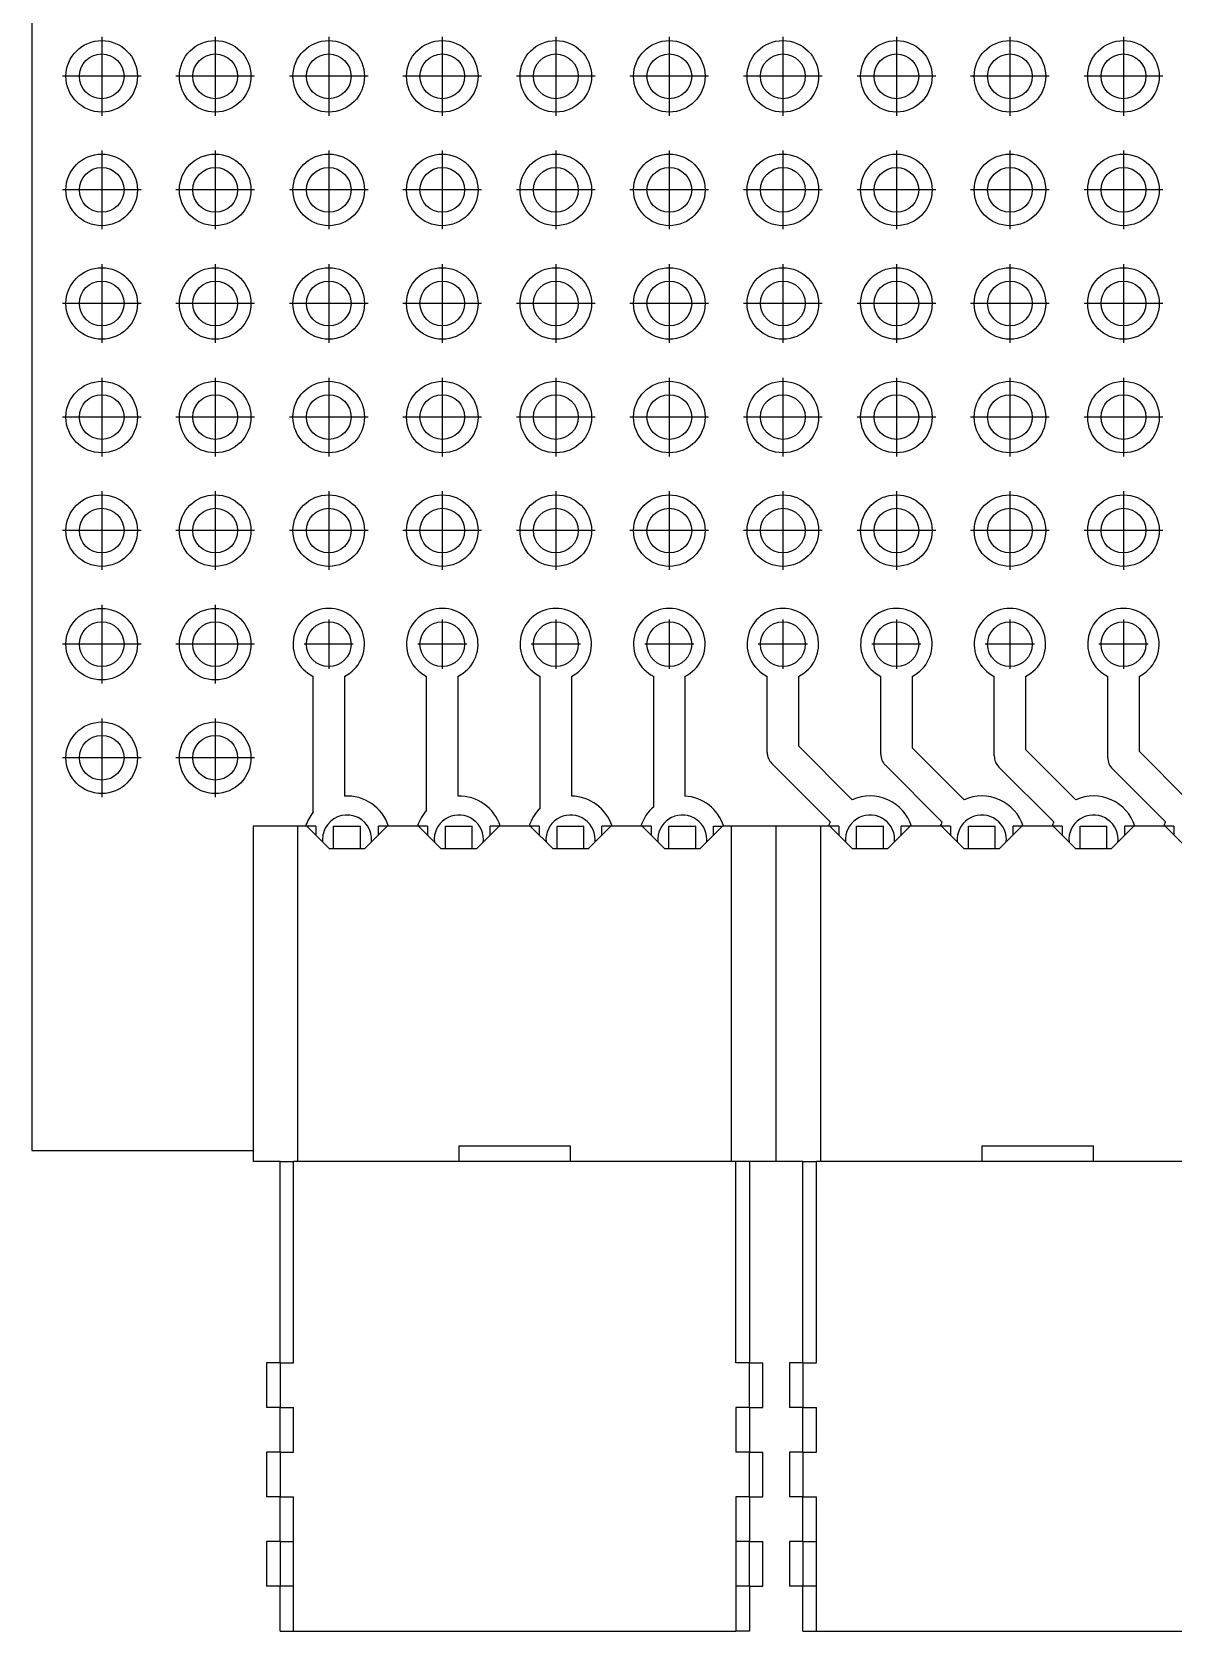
# Model space of a CAD drawing. Header units: millimetres. Extents: x -1068 to -853, y -1009 to -817.
# Drawn here: x -1029.5 to -1003.97, y -960.83 to -925.07 of the extents above; entities that cross this region are included whole.
import ezdxf

# ---------------------------------------------------------------- set-up
doc = ezdxf.new("R2010")
doc.units = ezdxf.units.MM
doc.linetypes.add('DOT_CENTER', pattern=[14, 12, -1, 0, -1])
doc.layers.add('1', color=7, linetype='Continuous')

# ---------------------------------------------------------------- blocks, each defined once
blk = doc.blocks.new('PTSM_0_5-4-P-2_5_WH__43', base_point=(-1024.25, -960.835))
at = {"color": 7, "linetype": 'Continuous'}
for p, q in [((-1023.95, -950.335), (-1023.65, -950.335)), ((-1023.95, -954.835), (-1023.95, -950.335)), ((-1023.55, -950.335), (-1023.65, -950.335)), ((-1023.05, -950.335), (-1023.55, -950.335)), ((-1019.95, -950.335), (-1023.05, -950.335)), ((-1017.45, -950.335), (-1019.95, -950.335)), ((-1014.35, -950.335), (-1017.45, -950.335)), ((-1013.85, -950.335), (-1014.35, -950.335)), ((-1013.75, -950.335), (-1013.85, -950.335)), ((-1013.45, -950.335), (-1013.75, -950.335)), ((-1013.45, -950.335), (-1013.45, -954.835)), ((-1024.25, -954.835), (-1024.25, -955.835)), ((-1023.95, -954.835), (-1024.25, -954.835)), ((-1023.95, -954.835), (-1023.65, -954.835)), ((-1013.45, -954.835), (-1013.75, -954.835)), ((-1013.45, -954.835), (-1013.15, -954.835)), ((-1013.15, -955.835), (-1013.15, -954.835)), ((-1023.95, -955.835), (-1024.25, -955.835)), ((-1023.95, -955.835), (-1023.65, -955.835)), ((-1023.95, -956.835), (-1023.95, -955.835)), ((-1013.45, -955.835), (-1013.75, -955.835)), ((-1013.45, -955.835), (-1013.45, -956.835)), ((-1013.45, -955.835), (-1013.15, -955.835)), ((-1024.25, -956.835), (-1024.25, -957.835)), ((-1023.95, -956.835), (-1024.25, -956.835)), ((-1023.95, -956.835), (-1023.65, -956.835)), ((-1013.45, -956.835), (-1013.75, -956.835)), ((-1013.45, -956.835), (-1013.15, -956.835)), ((-1013.15, -957.835), (-1013.15, -956.835)), ((-1023.95, -957.835), (-1024.25, -957.835)), ((-1023.95, -957.835), (-1023.65, -957.835)), ((-1023.95, -958.835), (-1023.95, -957.835)), ((-1013.45, -957.835), (-1013.75, -957.835)), ((-1013.45, -957.835), (-1013.15, -957.835)), ((-1013.45, -957.835), (-1013.45, -958.835)), ((-1023.95, -958.835), (-1024.25, -958.835)), ((-1024.25, -958.835), (-1024.25, -959.835)), ((-1023.95, -958.835), (-1023.65, -958.835)), ((-1013.45, -958.835), (-1013.75, -958.835)), ((-1013.45, -958.835), (-1013.15, -958.835)), ((-1013.15, -959.835), (-1013.15, -958.835)), ((-1023.95, -959.835), (-1024.25, -959.835)), ((-1023.65, -959.835), (-1023.95, -959.835)), ((-1023.95, -960.835), (-1023.95, -959.835)), ((-1013.45, -959.835), (-1013.75, -959.835)), ((-1013.45, -959.835), (-1013.15, -959.835)), ((-1013.45, -959.835), (-1013.45, -960.835)), ((-1023.95, -960.835), (-1023.65, -960.835)), ((-1023.65, -960.835), (-1013.75, -960.835)), ((-1013.45, -960.835), (-1013.75, -960.835))]:
    blk.add_line(p, q, dxfattribs=at)
at = {"color": 2, "linetype": 'Continuous'}
for p, q in [((-1023.65, -954.835), (-1023.65, -950.335)), ((-1013.75, -954.835), (-1013.75, -950.335)), ((-1023.95, -954.835), (-1023.95, -955.835)), ((-1013.45, -955.835), (-1013.45, -954.835)), ((-1023.65, -956.835), (-1023.65, -955.835)), ((-1013.75, -955.835), (-1013.75, -956.835)), ((-1023.95, -956.835), (-1023.95, -957.835)), ((-1013.45, -957.835), (-1013.45, -956.835)), ((-1023.65, -958.835), (-1023.65, -957.835)), ((-1013.75, -957.835), (-1013.75, -958.835)), ((-1023.95, -958.835), (-1023.95, -959.835)), ((-1023.65, -959.835), (-1023.65, -958.835)), ((-1013.75, -958.835), (-1013.75, -959.835)), ((-1013.45, -959.835), (-1013.45, -958.835)), ((-1023.65, -960.835), (-1023.65, -959.835)), ((-1013.75, -959.835), (-1013.75, -960.835))]:
    blk.add_line(p, q, dxfattribs=at)
blk = doc.blocks.new('PTSM_0_5-4-HH-2_5-THR-WH__44', base_point=(-1024.55, -950.335))
at = {"color": 7, "linetype": 'Continuous'}
for p, q in [((-1024.55, -942.835), (-1024.55, -950.335)), ((-1023.55, -942.835), (-1024.55, -942.835)), ((-1023.55, -950.335), (-1023.55, -942.835)), ((-1023.35, -942.835), (-1023.55, -942.835)), ((-1023.35, -942.835), (-1022.85, -943.335)), ((-1023.15, -942.835), (-1023.35, -942.835)), ((-1023.15, -942.835), (-1023.15, -943.035)), ((-1022.75, -943.335), (-1022.75, -942.835)), ((-1022.75, -942.835), (-1022.15, -942.835)), ((-1022.15, -943.335), (-1022.15, -942.835)), ((-1022.05, -943.335), (-1021.55, -942.835)), ((-1021.55, -942.835), (-1021.75, -942.835)), ((-1021.75, -943.035), (-1021.75, -942.835)), ((-1020.85, -942.835), (-1021.55, -942.835)), ((-1020.85, -942.835), (-1020.35, -943.335)), ((-1020.65, -942.835), (-1020.85, -942.835)), ((-1020.65, -942.835), (-1020.65, -943.035)), ((-1020.25, -943.335), (-1020.25, -942.835)), ((-1020.25, -942.835), (-1019.65, -942.835)), ((-1019.65, -943.335), (-1019.65, -942.835)), ((-1019.55, -943.335), (-1019.05, -942.835)), ((-1019.25, -943.035), (-1019.25, -942.835)), ((-1019.05, -942.835), (-1019.25, -942.835)), ((-1018.35, -942.835), (-1019.05, -942.835)), ((-1018.35, -942.835), (-1017.85, -943.335)), ((-1018.15, -942.835), (-1018.35, -942.835)), ((-1018.15, -942.835), (-1018.15, -943.035)), ((-1017.75, -943.335), (-1017.75, -942.835)), ((-1017.75, -942.835), (-1017.15, -942.835)), ((-1017.15, -943.335), (-1017.15, -942.835)), ((-1017.05, -943.335), (-1016.55, -942.835)), ((-1016.55, -942.835), (-1016.75, -942.835)), ((-1016.75, -943.035), (-1016.75, -942.835)), ((-1015.85, -942.835), (-1016.55, -942.835)), ((-1015.85, -942.835), (-1015.35, -943.335)), ((-1015.65, -942.835), (-1015.85, -942.835)), ((-1015.65, -942.835), (-1015.65, -943.035)), ((-1015.25, -942.835), (-1014.65, -942.835)), ((-1015.25, -943.335), (-1015.25, -942.835)), ((-1014.65, -943.335), (-1014.65, -942.835)), ((-1014.55, -943.335), (-1014.05, -942.835)), ((-1014.25, -943.035), (-1014.25, -942.835)), ((-1014.25, -942.835), (-1014.05, -942.835)), ((-1013.85, -942.835), (-1014.05, -942.835)), ((-1013.85, -950.335), (-1013.85, -942.835)), ((-1012.85, -942.835), (-1013.85, -942.835)), ((-1012.85, -943.335), (-1012.85, -942.835)), ((-1022.85, -943.335), (-1022.75, -943.335)), ((-1022.75, -943.335), (-1022.15, -943.335)), ((-1022.15, -943.335), (-1022.05, -943.335)), ((-1020.35, -943.335), (-1020.25, -943.335)), ((-1020.25, -943.335), (-1019.65, -943.335)), ((-1019.65, -943.335), (-1019.55, -943.335)), ((-1017.85, -943.335), (-1017.75, -943.335)), ((-1017.75, -943.335), (-1017.15, -943.335)), ((-1017.15, -943.335), (-1017.05, -943.335)), ((-1015.35, -943.335), (-1015.25, -943.335)), ((-1015.25, -943.335), (-1014.65, -943.335)), ((-1014.65, -943.335), (-1014.55, -943.335)), ((-1012.85, -950.335), (-1012.85, -943.335)), ((-1019.95, -949.985), (-1019.95, -950.335)), ((-1019.95, -949.985), (-1017.45, -949.985)), ((-1017.45, -950.335), (-1017.45, -949.985)), ((-1023.95, -950.335), (-1024.55, -950.335)), ((-1023.95, -950.335), (-1023.65, -950.335)), ((-1023.55, -950.335), (-1023.65, -950.335)), ((-1023.05, -950.335), (-1023.55, -950.335)), ((-1019.95, -950.335), (-1023.05, -950.335)), ((-1014.35, -950.335), (-1017.45, -950.335)), ((-1013.85, -950.335), (-1014.35, -950.335)), ((-1013.75, -950.335), (-1013.85, -950.335)), ((-1013.45, -950.335), (-1013.75, -950.335)), ((-1012.85, -950.335), (-1013.45, -950.335))]:
    blk.add_line(p, q, dxfattribs=at)
blk = doc.blocks.new('PTSM_0_5-4__45', base_point=(-1024.55, -960.835))
for name, p in [('PTSM_0_5-4-HH-2_5-THR-WH__44', (-1024.55, -950.335)), ('PTSM_0_5-4-P-2_5_WH__43', (-1024.25, -960.835))]:
    blk.add_blockref(name, p)
blk = doc.blocks.new('PTSM_0_5-4-P-2_5_WH__46', base_point=(-1012.55, -960.835))
at = {"color": 7, "linetype": 'Continuous'}
for p, q in [((-1012.25, -950.335), (-1011.95, -950.335)), ((-1012.25, -954.835), (-1012.25, -950.335)), ((-1011.85, -950.335), (-1011.95, -950.335)), ((-1011.35, -950.335), (-1011.85, -950.335)), ((-1008.25, -950.335), (-1011.35, -950.335)), ((-1005.75, -950.335), (-1008.25, -950.335)), ((-1002.65, -950.335), (-1005.75, -950.335)), ((-1002.15, -950.335), (-1002.65, -950.335)), ((-1002.05, -950.335), (-1002.15, -950.335)), ((-1001.75, -950.335), (-1002.05, -950.335)), ((-1001.75, -950.335), (-1001.75, -954.835)), ((-1012.55, -954.835), (-1012.55, -955.835)), ((-1012.25, -954.835), (-1012.55, -954.835)), ((-1012.25, -954.835), (-1011.95, -954.835)), ((-1001.75, -954.835), (-1002.05, -954.835)), ((-1001.75, -954.835), (-1001.45, -954.835)), ((-1001.45, -955.835), (-1001.45, -954.835)), ((-1012.25, -955.835), (-1012.55, -955.835)), ((-1012.25, -955.835), (-1011.95, -955.835)), ((-1012.25, -956.835), (-1012.25, -955.835)), ((-1001.75, -955.835), (-1002.05, -955.835)), ((-1001.75, -955.835), (-1001.75, -956.835)), ((-1001.75, -955.835), (-1001.45, -955.835)), ((-1012.25, -956.835), (-1012.55, -956.835)), ((-1012.55, -956.835), (-1012.55, -957.835)), ((-1012.25, -956.835), (-1011.95, -956.835)), ((-1001.75, -956.835), (-1002.05, -956.835)), ((-1001.75, -956.835), (-1001.45, -956.835)), ((-1001.45, -957.835), (-1001.45, -956.835)), ((-1012.25, -957.835), (-1012.55, -957.835)), ((-1012.25, -957.835), (-1011.95, -957.835)), ((-1012.25, -958.835), (-1012.25, -957.835)), ((-1001.75, -957.835), (-1002.05, -957.835)), ((-1001.75, -957.835), (-1001.45, -957.835)), ((-1001.75, -957.835), (-1001.75, -958.835)), ((-1012.55, -958.835), (-1012.55, -959.835)), ((-1012.25, -958.835), (-1012.55, -958.835)), ((-1012.25, -958.835), (-1011.95, -958.835)), ((-1001.75, -958.835), (-1002.05, -958.835)), ((-1001.75, -958.835), (-1001.45, -958.835)), ((-1001.45, -959.835), (-1001.45, -958.835)), ((-1012.25, -959.835), (-1012.55, -959.835)), ((-1011.95, -959.835), (-1012.25, -959.835)), ((-1012.25, -960.835), (-1012.25, -959.835)), ((-1001.75, -959.835), (-1002.05, -959.835)), ((-1001.75, -959.835), (-1001.45, -959.835)), ((-1001.75, -959.835), (-1001.75, -960.835)), ((-1012.25, -960.835), (-1011.95, -960.835)), ((-1011.95, -960.835), (-1002.05, -960.835)), ((-1001.75, -960.835), (-1002.05, -960.835))]:
    blk.add_line(p, q, dxfattribs=at)
at = {"color": 2, "linetype": 'Continuous'}
for p, q in [((-1011.95, -954.835), (-1011.95, -950.335)), ((-1002.05, -954.835), (-1002.05, -950.335)), ((-1012.25, -954.835), (-1012.25, -955.835)), ((-1001.75, -955.835), (-1001.75, -954.835)), ((-1011.95, -956.835), (-1011.95, -955.835)), ((-1002.05, -955.835), (-1002.05, -956.835)), ((-1012.25, -956.835), (-1012.25, -957.835)), ((-1001.75, -957.835), (-1001.75, -956.835)), ((-1011.95, -958.835), (-1011.95, -957.835)), ((-1002.05, -957.835), (-1002.05, -958.835)), ((-1012.25, -958.835), (-1012.25, -959.835)), ((-1011.95, -959.835), (-1011.95, -958.835)), ((-1002.05, -958.835), (-1002.05, -959.835)), ((-1001.75, -959.835), (-1001.75, -958.835)), ((-1011.95, -960.835), (-1011.95, -959.835)), ((-1002.05, -959.835), (-1002.05, -960.835))]:
    blk.add_line(p, q, dxfattribs=at)
blk = doc.blocks.new('PTSM_0_5-4-HH-2_5-THR-WH__47', base_point=(-1012.85, -950.335))
at = {"color": 7, "linetype": 'Continuous'}
for p, q in [((-1012.85, -943.335), (-1012.85, -942.835)), ((-1011.85, -942.835), (-1012.85, -942.835)), ((-1011.65, -942.835), (-1011.85, -942.835)), ((-1011.85, -950.335), (-1011.85, -942.835)), ((-1011.65, -942.835), (-1011.15, -943.335)), ((-1011.45, -942.835), (-1011.65, -942.835)), ((-1011.45, -942.835), (-1011.45, -943.035)), ((-1011.05, -943.335), (-1011.05, -942.835)), ((-1011.05, -942.835), (-1010.45, -942.835)), ((-1010.45, -943.335), (-1010.45, -942.835)), ((-1010.35, -943.335), (-1009.85, -942.835)), ((-1009.85, -942.835), (-1010.05, -942.835)), ((-1010.05, -943.035), (-1010.05, -942.835)), ((-1009.15, -942.835), (-1009.85, -942.835)), ((-1008.95, -942.835), (-1009.15, -942.835)), ((-1009.15, -942.835), (-1008.65, -943.335)), ((-1008.95, -942.835), (-1008.95, -943.035)), ((-1008.55, -942.835), (-1007.95, -942.835)), ((-1008.55, -943.335), (-1008.55, -942.835)), ((-1007.95, -943.335), (-1007.95, -942.835)), ((-1007.85, -943.335), (-1007.35, -942.835)), ((-1007.55, -943.035), (-1007.55, -942.835)), ((-1007.35, -942.835), (-1007.55, -942.835)), ((-1006.65, -942.835), (-1007.35, -942.835)), ((-1006.65, -942.835), (-1006.15, -943.335)), ((-1006.45, -942.835), (-1006.65, -942.835)), ((-1006.45, -942.835), (-1006.45, -943.035)), ((-1006.05, -943.335), (-1006.05, -942.835)), ((-1006.05, -942.835), (-1005.45, -942.835)), ((-1005.45, -943.335), (-1005.45, -942.835)), ((-1005.35, -943.335), (-1004.85, -942.835)), ((-1004.85, -942.835), (-1005.05, -942.835)), ((-1005.05, -943.035), (-1005.05, -942.835)), ((-1004.15, -942.835), (-1004.85, -942.835)), ((-1004.15, -942.835), (-1003.65, -943.335)), ((-1003.95, -942.835), (-1004.15, -942.835)), ((-1003.95, -942.835), (-1003.95, -943.035)), ((-1003.55, -942.835), (-1002.95, -942.835)), ((-1003.55, -943.335), (-1003.55, -942.835)), ((-1002.95, -943.335), (-1002.95, -942.835)), ((-1002.85, -943.335), (-1002.35, -942.835)), ((-1002.55, -943.035), (-1002.55, -942.835)), ((-1002.55, -942.835), (-1002.35, -942.835)), ((-1002.15, -942.835), (-1002.35, -942.835)), ((-1001.15, -942.835), (-1002.15, -942.835)), ((-1002.15, -950.335), (-1002.15, -942.835)), ((-1001.15, -943.335), (-1001.15, -942.835)), ((-1012.85, -950.335), (-1012.85, -943.335)), ((-1011.15, -943.335), (-1011.05, -943.335)), ((-1011.05, -943.335), (-1010.45, -943.335)), ((-1010.45, -943.335), (-1010.35, -943.335)), ((-1008.65, -943.335), (-1008.55, -943.335)), ((-1008.55, -943.335), (-1007.95, -943.335)), ((-1007.95, -943.335), (-1007.85, -943.335)), ((-1006.15, -943.335), (-1006.05, -943.335)), ((-1006.05, -943.335), (-1005.45, -943.335)), ((-1005.45, -943.335), (-1005.35, -943.335)), ((-1003.65, -943.335), (-1003.55, -943.335)), ((-1003.55, -943.335), (-1002.95, -943.335)), ((-1002.95, -943.335), (-1002.85, -943.335)), ((-1001.15, -950.335), (-1001.15, -943.335)), ((-1008.25, -949.985), (-1008.25, -950.335)), ((-1008.25, -949.985), (-1005.75, -949.985)), ((-1005.75, -950.335), (-1005.75, -949.985)), ((-1012.25, -950.335), (-1012.85, -950.335)), ((-1012.25, -950.335), (-1011.95, -950.335)), ((-1011.85, -950.335), (-1011.95, -950.335)), ((-1011.35, -950.335), (-1011.85, -950.335)), ((-1008.25, -950.335), (-1011.35, -950.335)), ((-1002.65, -950.335), (-1005.75, -950.335)), ((-1002.15, -950.335), (-1002.65, -950.335)), ((-1002.05, -950.335), (-1002.15, -950.335)), ((-1001.75, -950.335), (-1002.05, -950.335)), ((-1001.15, -950.335), (-1001.75, -950.335))]:
    blk.add_line(p, q, dxfattribs=at)
blk = doc.blocks.new('PTSM_0_5-4_2__48', base_point=(-1012.85, -960.835))
for name, p in [('PTSM_0_5-4-HH-2_5-THR-WH__47', (-1012.85, -950.335)), ('PTSM_0_5-4-P-2_5_WH__46', (-1012.55, -960.835))]:
    blk.add_blockref(name, p)
blk = doc.blocks.new('RPI_BC_INT_PCB_00910062__56', base_point=(-1029.5, -950.085))
at = {"color": 7, "linetype": 'Continuous'}
for p, q in [((-1029.5, -865.085), (-1029.5, -950.085)), ((-1023.21, -942.524), (-1023.21, -939.484)), ((-1022.51, -939.484), (-1022.51, -942.162)), ((-1020.67, -942.478), (-1020.67, -939.484)), ((-1019.97, -939.484), (-1019.97, -942.16)), ((-1018.13, -942.436), (-1018.13, -939.484)), ((-1017.43, -939.484), (-1017.43, -942.16)), ((-1015.59, -942.399), (-1015.59, -939.484)), ((-1014.89, -939.484), (-1014.89, -942.162)), ((-1013.05, -941.185), (-1013.05, -939.484)), ((-1012.35, -939.484), (-1012.35, -941.04)), ((-1010.51, -941.225), (-1010.51, -939.484)), ((-1009.81, -939.484), (-1009.81, -941.08)), ((-1007.97, -941.265), (-1007.97, -939.484)), ((-1007.27, -939.484), (-1007.27, -941.12)), ((-1005.43, -941.305), (-1005.43, -939.484)), ((-1004.73, -939.484), (-1004.73, -941.16)), ((-1012.35, -941.04), (-1011.146, -942.244)), ((-1009.81, -941.08), (-1008.646, -942.244)), ((-1007.27, -941.12), (-1006.146, -942.244)), ((-1004.73, -941.16), (-1003.646, -942.244)), ((-1011.641, -942.739), (-1012.947, -941.432)), ((-1009.141, -942.739), (-1010.407, -941.472)), ((-1006.641, -942.739), (-1007.867, -941.512)), ((-1004.141, -942.739), (-1005.327, -941.552)), ((-1029.5, -950.085), (-1024.55, -950.085))]:
    blk.add_line(p, q, dxfattribs=at)
for centre, radius in [((-1027.94, -926.065), 0.8), ((-1025.4, -926.065), 0.8), ((-1022.86, -926.065), 0.8), ((-1020.32, -926.065), 0.8), ((-1017.78, -926.065), 0.8), ((-1015.24, -926.065), 0.8), ((-1012.7, -926.065), 0.8), ((-1010.16, -926.065), 0.8), ((-1007.62, -926.065), 0.8), ((-1005.08, -926.065), 0.8), ((-1027.94, -926.065), 0.5), ((-1025.4, -926.065), 0.5), ((-1022.86, -926.065), 0.5), ((-1020.32, -926.065), 0.5), ((-1017.78, -926.065), 0.5), ((-1015.24, -926.065), 0.5), ((-1012.7, -926.065), 0.5), ((-1010.16, -926.065), 0.5), ((-1007.62, -926.065), 0.5), ((-1005.08, -926.065), 0.5), ((-1027.94, -928.605), 0.8), ((-1025.4, -928.605), 0.8), ((-1022.86, -928.605), 0.8), ((-1020.32, -928.605), 0.8), ((-1017.78, -928.605), 0.8), ((-1015.24, -928.605), 0.8), ((-1012.7, -928.605), 0.8), ((-1010.16, -928.605), 0.8), ((-1007.62, -928.605), 0.8), ((-1005.08, -928.605), 0.8), ((-1027.94, -928.605), 0.5), ((-1025.4, -928.605), 0.5), ((-1022.86, -928.605), 0.5), ((-1020.32, -928.605), 0.5), ((-1017.78, -928.605), 0.5), ((-1015.24, -928.605), 0.5), ((-1012.7, -928.605), 0.5), ((-1010.16, -928.605), 0.5), ((-1007.62, -928.605), 0.5), ((-1005.08, -928.605), 0.5), ((-1027.94, -931.145), 0.8), ((-1025.4, -931.145), 0.8), ((-1022.86, -931.145), 0.8), ((-1020.32, -931.145), 0.8), ((-1017.78, -931.145), 0.8), ((-1015.24, -931.145), 0.8), ((-1012.7, -931.145), 0.8), ((-1010.16, -931.145), 0.8), ((-1007.62, -931.145), 0.8), ((-1005.08, -931.145), 0.8), ((-1027.94, -931.145), 0.5), ((-1025.4, -931.145), 0.5), ((-1022.86, -931.145), 0.5), ((-1020.32, -931.145), 0.5), ((-1017.78, -931.145), 0.5), ((-1015.24, -931.145), 0.5), ((-1012.7, -931.145), 0.5), ((-1010.16, -931.145), 0.5), ((-1007.62, -931.145), 0.5), ((-1005.08, -931.145), 0.5), ((-1027.94, -933.685), 0.8), ((-1025.4, -933.685), 0.8), ((-1022.86, -933.685), 0.8), ((-1020.32, -933.685), 0.8), ((-1017.78, -933.685), 0.8), ((-1015.24, -933.685), 0.8), ((-1012.7, -933.685), 0.8), ((-1010.16, -933.685), 0.8), ((-1007.62, -933.685), 0.8), ((-1005.08, -933.685), 0.8), ((-1027.94, -933.685), 0.5), ((-1025.4, -933.685), 0.5), ((-1022.86, -933.685), 0.5), ((-1020.32, -933.685), 0.5), ((-1017.78, -933.685), 0.5), ((-1015.24, -933.685), 0.5), ((-1012.7, -933.685), 0.5), ((-1010.16, -933.685), 0.5), ((-1007.62, -933.685), 0.5), ((-1005.08, -933.685), 0.5), ((-1027.94, -936.225), 0.8), ((-1025.4, -936.225), 0.8), ((-1022.86, -936.225), 0.8), ((-1020.32, -936.225), 0.8), ((-1017.78, -936.225), 0.8), ((-1015.24, -936.225), 0.8), ((-1012.7, -936.225), 0.8), ((-1010.16, -936.225), 0.8), ((-1007.62, -936.225), 0.8), ((-1005.08, -936.225), 0.8), ((-1027.94, -936.225), 0.5), ((-1025.4, -936.225), 0.5), ((-1022.86, -936.225), 0.5), ((-1020.32, -936.225), 0.5), ((-1017.78, -936.225), 0.5), ((-1015.24, -936.225), 0.5), ((-1012.7, -936.225), 0.5), ((-1010.16, -936.225), 0.5), ((-1007.62, -936.225), 0.5), ((-1005.08, -936.225), 0.5), ((-1027.94, -938.765), 0.8), ((-1025.4, -938.765), 0.8), ((-1027.94, -938.765), 0.5), ((-1025.4, -938.765), 0.5), ((-1022.86, -938.765), 0.5), ((-1020.32, -938.765), 0.5), ((-1017.78, -938.765), 0.5), ((-1015.24, -938.765), 0.5), ((-1012.7, -938.765), 0.5), ((-1010.16, -938.765), 0.5), ((-1007.62, -938.765), 0.5), ((-1005.08, -938.765), 0.5), ((-1027.94, -941.305), 0.8), ((-1025.4, -941.305), 0.8), ((-1027.94, -941.305), 0.5), ((-1025.4, -941.305), 0.5)]:
    blk.add_circle(centre, radius, dxfattribs=at)
for centre, radius, start, end in [((-1022.86, -938.765), 0.8, 295.9454, 244.0566), ((-1020.32, -938.765), 0.8, 295.9454, 244.0566), ((-1017.78, -938.765), 0.8, 295.9454, 244.0566), ((-1015.24, -938.765), 0.8, 295.9454, 244.0566), ((-1012.7, -938.765), 0.8, 295.9454, 244.0566), ((-1010.16, -938.765), 0.8, 295.9454, 244.0566), ((-1007.62, -938.765), 0.8, 295.9454, 244.0566), ((-1005.08, -938.765), 0.8, 295.9454, 244.0566), ((-1012.7, -941.185), 0.35, 179.9993, 224.9997), ((-1010.16, -941.225), 0.35, 179.9993, 224.9997), ((-1007.62, -941.265), 0.35, 179.9993, 224.9997), ((-1005.08, -941.305), 0.35, 180.0014, 225.0018), ((-1022.45, -943.135), 0.975, 17.9202, 93.5274), ((-1019.95, -943.135), 0.975, 17.9202, 91.1747), ((-1017.45, -943.135), 0.975, 17.9202, 88.8239), ((-1014.95, -943.135), 0.975, 17.9202, 86.4712), ((-1010.75, -943.135), 0.975, 17.9202, 113.9616), ((-1008.25, -943.135), 0.975, 17.9202, 113.9618), ((-1005.75, -943.135), 0.975, 17.9202, 113.9616), ((-1022.45, -943.135), 0.975, 141.2124, 162.0798), ((-1022.45, -943.135), 0.55, 354.5212, 152.2378), ((-1019.95, -943.135), 0.975, 137.5994, 162.0798), ((-1019.95, -943.135), 0.55, 0, 185.4788), ((-1017.45, -943.135), 0.975, 134.2205, 162.0798), ((-1017.45, -943.135), 0.55, 0, 185.4788), ((-1014.95, -943.135), 0.975, 131.0256, 162.0798), ((-1014.95, -943.135), 0.55, 0, 185.4788), ((-1010.75, -943.135), 0.55, 0, 185.4788), ((-1008.25, -943.135), 0.55, 0, 185.4788), ((-1005.75, -943.135), 0.55, 0, 185.4788), ((-1022.45, -943.135), 0.55, 152.2378, 185.4788), ((-1010.75, -943.135), 0.975, 156.0371, 162.0798), ((-1008.25, -943.135), 0.975, 156.0373, 162.0798), ((-1005.75, -943.135), 0.975, 156.0368, 162.0798), ((-1003.25, -943.135), 0.975, 156.0366, 162.0798), ((-1019.95, -943.135), 0.55, 354.5212, 0), ((-1017.45, -943.135), 0.55, 354.5212, 0), ((-1014.95, -943.135), 0.55, 354.5212, 0), ((-1010.75, -943.135), 0.55, 354.5212, 0), ((-1008.25, -943.135), 0.55, 354.5212, 0), ((-1005.75, -943.135), 0.55, 354.5212, 0)]:
    blk.add_arc(centre, radius, start, end, dxfattribs=at)
at = {"layer": '1', "color": 2, "linetype": 'DOT_CENTER'}
for p, q in [((-1027.94, -925.185), (-1027.94, -926.945)), ((-1025.4, -925.185), (-1025.4, -926.945)), ((-1022.86, -925.185), (-1022.86, -926.945)), ((-1020.32, -925.185), (-1020.32, -926.945)), ((-1017.78, -925.185), (-1017.78, -926.945)), ((-1015.24, -925.185), (-1015.24, -926.945)), ((-1012.7, -925.185), (-1012.7, -926.945)), ((-1010.16, -925.185), (-1010.16, -926.945)), ((-1007.62, -925.185), (-1007.62, -926.945)), ((-1005.08, -925.185), (-1005.08, -926.945)), ((-1027.06, -926.065), (-1028.82, -926.065)), ((-1024.52, -926.065), (-1026.28, -926.065)), ((-1021.98, -926.065), (-1023.74, -926.065)), ((-1019.44, -926.065), (-1021.2, -926.065)), ((-1016.9, -926.065), (-1018.66, -926.065)), ((-1014.36, -926.065), (-1016.12, -926.065)), ((-1011.82, -926.065), (-1013.58, -926.065)), ((-1009.28, -926.065), (-1011.04, -926.065)), ((-1006.74, -926.065), (-1008.5, -926.065)), ((-1004.2, -926.065), (-1005.96, -926.065)), ((-1027.94, -927.725), (-1027.94, -929.485)), ((-1025.4, -927.725), (-1025.4, -929.485)), ((-1022.86, -927.725), (-1022.86, -929.485)), ((-1020.32, -927.725), (-1020.32, -929.485)), ((-1017.78, -927.725), (-1017.78, -929.485)), ((-1015.24, -927.725), (-1015.24, -929.485)), ((-1012.7, -927.725), (-1012.7, -929.485)), ((-1010.16, -927.725), (-1010.16, -929.485)), ((-1007.62, -927.725), (-1007.62, -929.485)), ((-1005.08, -927.725), (-1005.08, -929.485)), ((-1027.06, -928.605), (-1028.82, -928.605)), ((-1024.52, -928.605), (-1026.28, -928.605)), ((-1021.98, -928.605), (-1023.74, -928.605)), ((-1019.44, -928.605), (-1021.2, -928.605)), ((-1016.9, -928.605), (-1018.66, -928.605)), ((-1014.36, -928.605), (-1016.12, -928.605)), ((-1011.82, -928.605), (-1013.58, -928.605)), ((-1009.28, -928.605), (-1011.04, -928.605)), ((-1006.74, -928.605), (-1008.5, -928.605)), ((-1004.2, -928.605), (-1005.96, -928.605)), ((-1027.94, -930.265), (-1027.94, -932.025)), ((-1025.4, -930.265), (-1025.4, -932.025)), ((-1022.86, -930.265), (-1022.86, -932.025)), ((-1020.32, -930.265), (-1020.32, -932.025)), ((-1017.78, -930.265), (-1017.78, -932.025)), ((-1015.24, -930.265), (-1015.24, -932.025)), ((-1012.7, -930.265), (-1012.7, -932.025)), ((-1010.16, -930.265), (-1010.16, -932.025)), ((-1007.62, -930.265), (-1007.62, -932.025)), ((-1005.08, -930.265), (-1005.08, -932.025)), ((-1027.06, -931.145), (-1028.82, -931.145)), ((-1024.52, -931.145), (-1026.28, -931.145)), ((-1021.98, -931.145), (-1023.74, -931.145)), ((-1019.44, -931.145), (-1021.2, -931.145)), ((-1016.9, -931.145), (-1018.66, -931.145)), ((-1014.36, -931.145), (-1016.12, -931.145)), ((-1011.82, -931.145), (-1013.58, -931.145)), ((-1009.28, -931.145), (-1011.04, -931.145)), ((-1006.74, -931.145), (-1008.5, -931.145)), ((-1004.2, -931.145), (-1005.96, -931.145)), ((-1027.94, -932.805), (-1027.94, -934.565)), ((-1025.4, -932.805), (-1025.4, -934.565)), ((-1022.86, -932.805), (-1022.86, -934.565)), ((-1020.32, -932.805), (-1020.32, -934.565)), ((-1017.78, -932.805), (-1017.78, -934.565)), ((-1015.24, -932.805), (-1015.24, -934.565)), ((-1012.7, -932.805), (-1012.7, -934.565)), ((-1010.16, -932.805), (-1010.16, -934.565)), ((-1007.62, -932.805), (-1007.62, -934.565)), ((-1005.08, -932.805), (-1005.08, -934.565)), ((-1027.06, -933.685), (-1028.82, -933.685)), ((-1024.52, -933.685), (-1026.28, -933.685)), ((-1021.98, -933.685), (-1023.74, -933.685)), ((-1019.44, -933.685), (-1021.2, -933.685)), ((-1016.9, -933.685), (-1018.66, -933.685)), ((-1014.36, -933.685), (-1016.12, -933.685)), ((-1011.82, -933.685), (-1013.58, -933.685)), ((-1009.28, -933.685), (-1011.04, -933.685)), ((-1006.74, -933.685), (-1008.5, -933.685)), ((-1004.2, -933.685), (-1005.96, -933.685)), ((-1027.94, -935.345), (-1027.94, -937.105)), ((-1025.4, -935.345), (-1025.4, -937.105)), ((-1022.86, -935.345), (-1022.86, -937.105)), ((-1020.32, -935.345), (-1020.32, -937.105)), ((-1017.78, -935.345), (-1017.78, -937.105)), ((-1015.24, -935.345), (-1015.24, -937.105)), ((-1012.7, -935.345), (-1012.7, -937.105)), ((-1010.16, -935.345), (-1010.16, -937.105)), ((-1007.62, -935.345), (-1007.62, -937.105)), ((-1005.08, -935.345), (-1005.08, -937.105)), ((-1027.06, -936.225), (-1028.82, -936.225)), ((-1024.52, -936.225), (-1026.28, -936.225)), ((-1021.98, -936.225), (-1023.74, -936.225)), ((-1019.44, -936.225), (-1021.2, -936.225)), ((-1016.9, -936.225), (-1018.66, -936.225)), ((-1014.36, -936.225), (-1016.12, -936.225)), ((-1011.82, -936.225), (-1013.58, -936.225)), ((-1009.28, -936.225), (-1011.04, -936.225)), ((-1006.74, -936.225), (-1008.5, -936.225)), ((-1004.2, -936.225), (-1005.96, -936.225)), ((-1027.94, -937.885), (-1027.94, -939.645)), ((-1025.4, -937.885), (-1025.4, -939.645)), ((-1022.86, -938.215), (-1022.86, -939.315)), ((-1020.32, -938.215), (-1020.32, -939.315)), ((-1017.78, -938.215), (-1017.78, -939.315)), ((-1015.24, -938.215), (-1015.24, -939.315)), ((-1012.7, -938.215), (-1012.7, -939.315)), ((-1010.16, -938.215), (-1010.16, -939.315)), ((-1007.62, -938.215), (-1007.62, -939.315)), ((-1005.08, -938.215), (-1005.08, -939.315)), ((-1027.06, -938.765), (-1028.82, -938.765)), ((-1024.52, -938.765), (-1026.28, -938.765)), ((-1022.31, -938.765), (-1023.41, -938.765)), ((-1019.77, -938.765), (-1020.87, -938.765)), ((-1017.23, -938.765), (-1018.33, -938.765)), ((-1014.69, -938.765), (-1015.79, -938.765)), ((-1012.15, -938.765), (-1013.25, -938.765)), ((-1009.61, -938.765), (-1010.71, -938.765)), ((-1007.07, -938.765), (-1008.17, -938.765)), ((-1004.53, -938.765), (-1005.63, -938.765)), ((-1027.94, -940.425), (-1027.94, -942.185)), ((-1025.4, -940.425), (-1025.4, -942.185)), ((-1027.06, -941.305), (-1028.82, -941.305)), ((-1024.52, -941.305), (-1026.28, -941.305))]:
    blk.add_line(p, q, dxfattribs=at)
blk = doc.blocks.new('RPI-BC_INT-PCB_SET__57', base_point=(-1029.5, -960.835))
for name, p in [('RPI_BC_INT_PCB_00910062__56', (-1029.5, -950.085)), ('PTSM_0_5-4__45', (-1024.55, -960.835)), ('PTSM_0_5-4_2__48', (-1012.85, -960.835))]:
    blk.add_blockref(name, p)
blk = doc.blocks.new('Vordans1', base_point=(-1000, -912.96))
blk.add_blockref('RPI-BC_INT-PCB_SET__57', (-1029.5, -960.835))

msp = doc.modelspace()

# ---------------------------------------------------------------- block references
msp.add_blockref('Vordans1', (-1000, -912.96))

doc.saveas('drawing.dxf')
